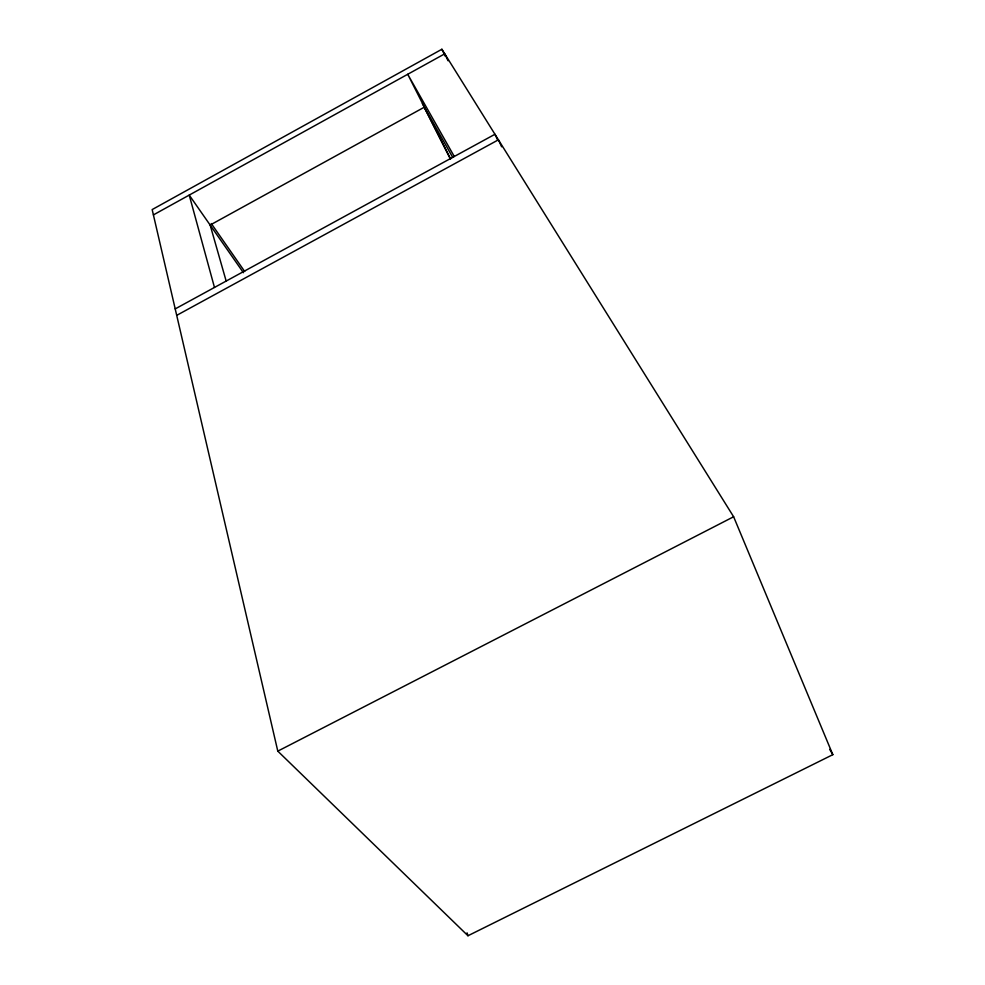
<?xml version="1.0" encoding="UTF-8"?>
<svg xmlns="http://www.w3.org/2000/svg" width="985" height="985" viewBox="0 0 985 985"><rect width="100%" height="100%" fill="white"/><g stroke="black" fill="none" stroke-linecap="round" stroke-linejoin="round"><path stroke-width="1.48" d="M441.896 49.25L152.17 209.571L277.795 751.136L467.973 935.75L832.83 754.67L733.628 516.756L441.896 49.25L445.195 56.17M153.401 214.902L444.74 53.818L448.052 60.75M424.387 107.156L210.15 225.048L226.193 281.168M175.207 308.896L494.95 134.28L497.56 139.821M176.709 315.36L498.41 139.821L501.673 146.79M277.795 751.136L733.628 516.756M243.406 272.697L189.231 195.104L214.471 287.448M211.27 223.546L244.699 271.515M829.702 749.388L832.83 754.67M454.27 156.492L407.728 74.281L450.613 158.954M422.38 103.61L452.755 157.477M423.796 106.528L450.194 158.647M467.05 932.832L467.973 935.75"/></g></svg>
